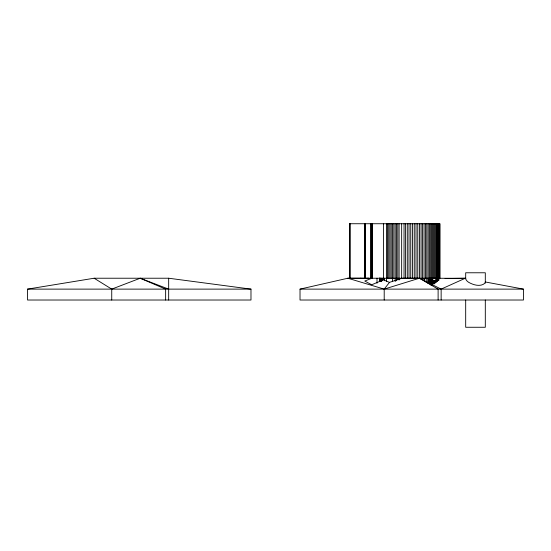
<?xml version="1.0" encoding="UTF-8"?>
<svg xmlns="http://www.w3.org/2000/svg" width="551" height="551" viewBox="0 0 551 551"><rect width="100%" height="100%" fill="white"/><g stroke="black" fill="none" stroke-linecap="round" stroke-linejoin="round"><path stroke-width="0.83" d="M426.247 282.415L426.254 278.227L421.97 279.522M431.55 284.316L436.426 281.699L439.037 278.227M368.977 278.227L347.839 278.227L300.019 289.123L300.019 300.019L523.45 300.019L523.45 289.123L485.307 281.967L484.97 283.159C480.479 287.209 473.24 284.957 468.557 282.257A12.432 5.427 10.6 0 1 465.685 278.289L347.839 278.227L384.205 289.123L419.38 278.227L441.144 289.123L465.333 278.227L445.077 278.53M401.789 278.227L389.461 282.387L384.205 289.123L384.205 300.019M432.177 279.825L434.705 280.555L437.935 278.227L437.935 280.741M94.138 278.227L168.668 278.227L250.98 289.123L250.98 300.019L27.55 300.019L27.55 289.123L94.138 278.227L111.736 289.123L140.202 278.227L168.668 289.123M359.355 278.599L360.919 278.227M366.622 278.599L368.226 278.227M27.55 289.123L250.98 289.123M300.019 289.123L523.45 289.123M389.461 282.387L383.427 279.839L371.684 284.777L364.783 281.031L371.87 278.227L371.87 223.734M140.202 278.227L165.637 289.123L165.637 300.019M485.307 282.994L485.307 272.773L465.685 272.773L465.685 278.737M485.307 300.019L485.307 327.266L465.685 327.266L465.685 300.019M441.144 289.123L441.144 300.019M439.898 278.227L439.898 223.734L349.541 223.734L349.575 278.227M439.746 223.734L439.732 278.227M439.581 223.734L439.512 278.227M439.381 223.734L439.381 278.227M439.126 223.734L439.126 278.227M438.81 223.734L438.81 278.227M438.81 278.778L438.81 280.48M438.679 278.227L438.679 279.901M438.396 223.734L438.396 278.227M438.341 278.227L438.341 279.901M438.114 300.019L438.114 289.123L419.38 278.227L401.658 278.276L401.658 223.734M437.873 223.734L437.873 278.227M437.48 278.648L437.48 281.217M437.218 223.734L437.218 278.227M436.991 279.061L436.991 281.575M436.426 223.734L436.426 278.227M436.475 279.453L436.475 282.022M435.931 279.818L435.931 282.346M435.545 223.734L435.545 278.227M434.829 280.5L434.829 283.896M434.705 280.555L434.705 283.097M434.581 223.734L434.581 278.227M434.581 280.59L434.581 283.124M434.443 280.604L434.443 283.138M434.284 280.604L434.284 283.138M434.126 280.59L434.126 283.124M433.961 280.562L433.961 283.104M433.802 280.521L433.802 283.91M433.561 223.734L433.561 278.227M433.603 280.445L433.603 283.848M432.494 223.734L432.494 278.227M432.294 278.227L432.294 284.096M432.032 278.227L432.032 284.929M431.688 278.227L431.688 284.929M431.412 223.734L431.454 284.929M431.157 278.227L431.157 284.929M430.786 278.227L430.786 284.929M430.331 223.734L430.338 284.096M429.794 278.227L429.794 284.096M429.319 223.734L429.319 278.227M429.174 278.227L429.174 283.255M428.492 278.227L428.492 283.255M428.113 223.734L428.113 278.227M427.762 278.227L427.762 283.255M426.805 223.734L426.805 278.227M425.455 223.734L425.455 278.227M424.504 278.944L424.504 281.471M424.056 223.734L424.056 278.227M422.596 223.734L422.596 278.227M421.067 223.734L421.067 278.227M419.463 223.734L419.463 278.227M417.761 223.734L417.761 278.227M416.012 223.734L416.012 278.227M414.256 223.734L414.256 278.227M412.499 223.734L412.499 278.227M410.75 223.734L410.75 278.227M409.007 223.734L409.007 278.227M407.285 223.734L407.285 278.227M405.598 223.734L405.598 278.227M404.028 223.734L404.028 278.227M399.647 278.227L399.647 279.901M399.096 223.734L399.096 278.227M398.125 278.227L398.125 279.901M397.801 223.734L397.801 278.227M396.644 278.227L396.644 280.741M396.493 223.734L396.493 278.227M395.212 281.582L395.163 223.734M393.834 223.734L393.834 278.227M392.594 278.227L392.594 281.582M392.498 223.734L392.498 278.227M391.196 223.734L391.196 278.227M389.95 223.734L389.95 278.227M388.737 223.734L388.737 278.227M387.573 223.734L387.573 278.227M386.513 281.582L386.444 223.734M384.391 278.227L384.391 280.741M383.427 223.734L383.427 278.227M383.131 278.227L383.131 279.901M382.532 278.227L382.532 280.741M381.981 278.227L381.981 280.741M381.478 278.227L381.478 281.582M381.037 278.227L381.037 281.582M380.665 278.227L380.665 281.582M380.362 278.227L380.362 281.582M380.121 278.227L380.121 281.582M379.921 278.227L379.921 281.582M379.756 278.227L379.756 281.582M379.632 278.227L379.632 281.582M379.556 278.227L379.556 281.582M379.412 278.227L379.412 281.582M377.001 278.227L377.001 283.255M372.214 223.734L372.214 278.227M372.028 223.734L372.028 278.227M371.684 223.734L371.684 278.227M371.491 223.734L371.491 278.227M371.298 223.734L371.298 278.227M371.119 223.734L371.119 278.227M370.906 223.734L370.906 278.227M365.127 223.734L365.127 278.227M364.969 223.734L364.9 278.227M364.824 223.734L364.79 278.227M350.009 223.734L350.009 278.227M349.789 223.734L349.789 278.227M349.658 223.734L349.658 278.227M168.668 278.227L168.668 300.019M111.736 289.123L111.736 300.019"/></g></svg>
